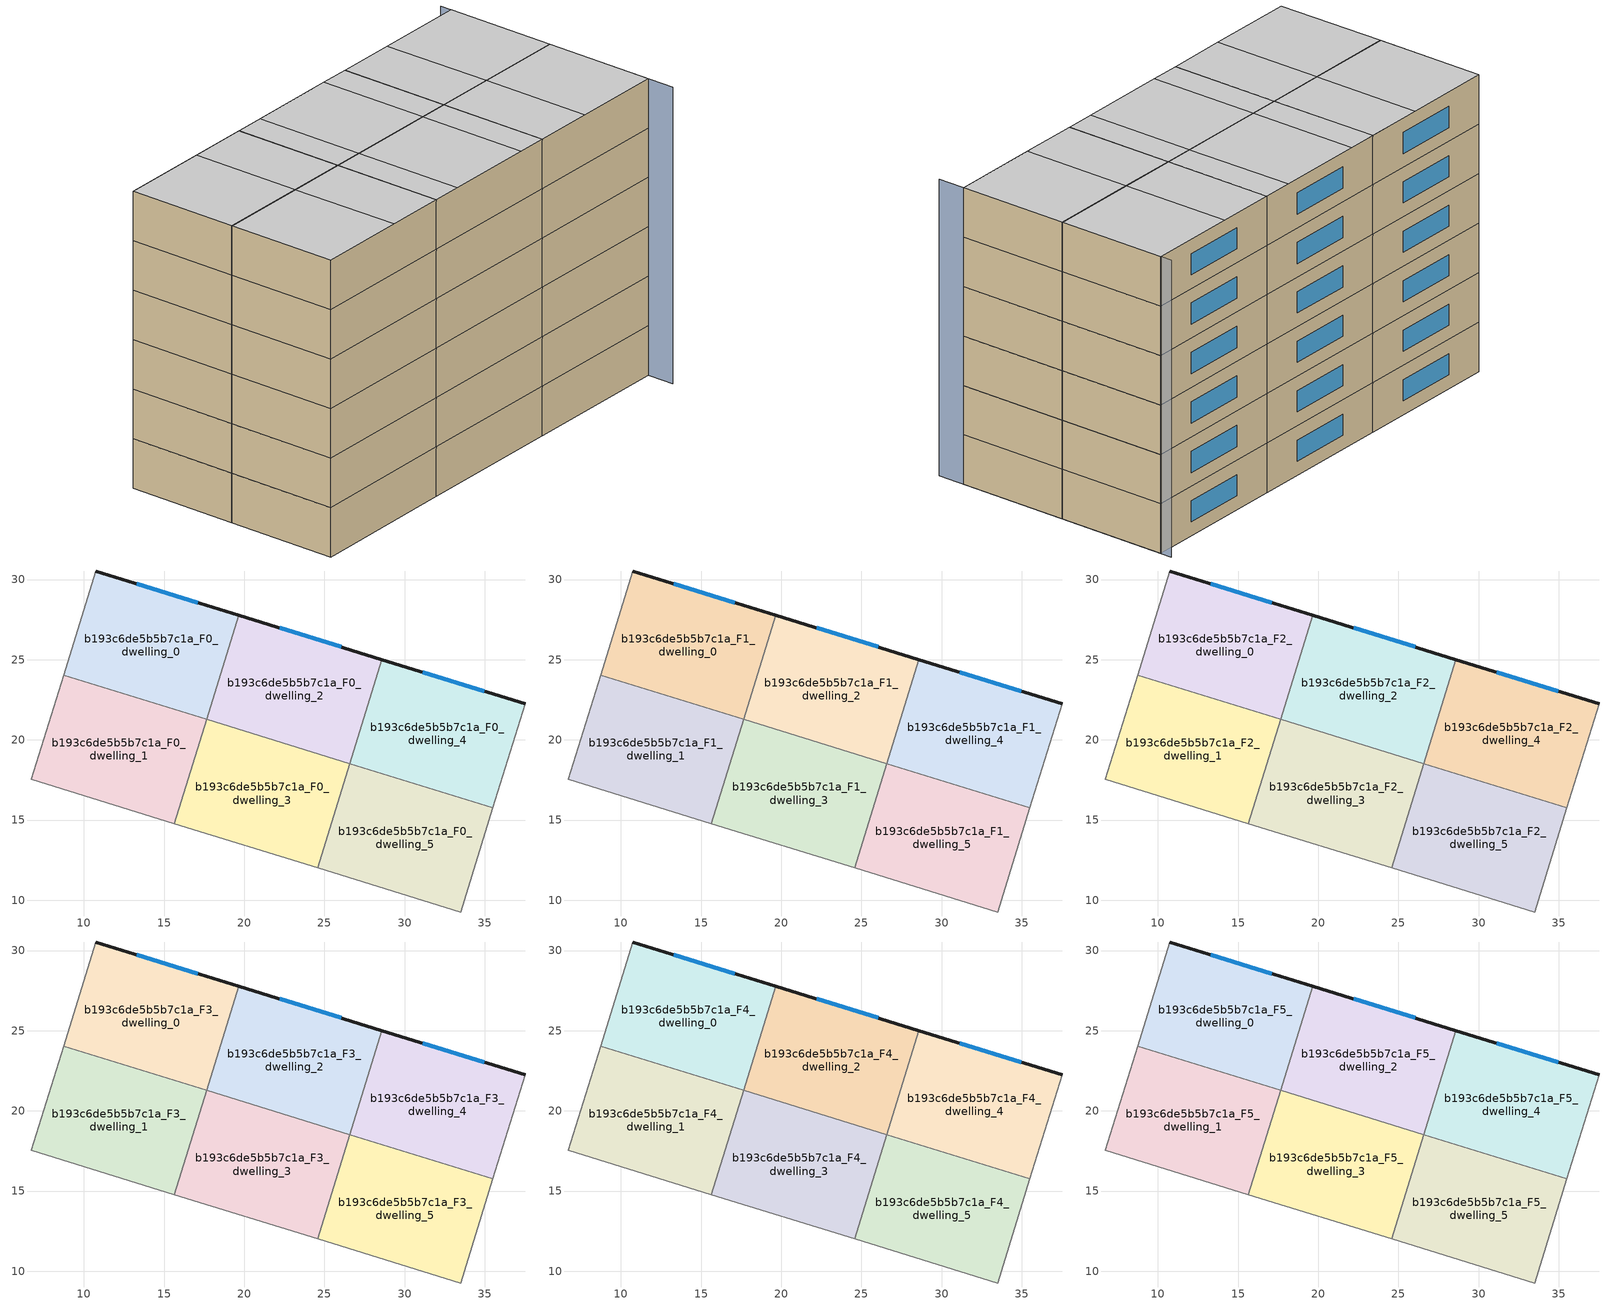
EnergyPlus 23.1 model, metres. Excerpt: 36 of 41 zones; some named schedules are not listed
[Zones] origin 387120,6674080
b193c6de5b5b7c1a_F0_dwelling_0
 floor ground (EU_floor_Construction): 19.66,27.77 17.65,21.28 8.73,24.04 10.74,30.54 z0
 wall outside (EU_wall_Construction): 19.66,27.77 10.74,30.54 z0:3
 wall adiabatic (EU_wall_Construction): 10.74,30.54 8.73,24.04 z0:3
 wall to b193c6de5b5b7c1a_F0_dwelling_1 (EU_wall_Construction): 8.73,24.04 17.65,21.28 z0:3
 wall to b193c6de5b5b7c1a_F0_dwelling_2 (EU_wall_Construction): 17.65,21.28 19.66,27.77 z0:3
 window (EU_Window_Construction): 17.11,28.56 13.29,29.75 z0.86:2.14
b193c6de5b5b7c1a_F0_dwelling_1
 floor ground (EU_floor_Construction): 17.65,21.28 15.64,14.79 6.72,17.55 8.73,24.04 z0
 wall adiabatic (EU_wall_Construction): 8.73,24.04 6.72,17.55 15.64,14.79 17.65,21.28 z0:3
b193c6de5b5b7c1a_F0_dwelling_2
 floor ground (EU_floor_Construction): 28.59,25.01 26.58,18.52 17.65,21.28 19.66,27.77 z0
 wall outside (EU_wall_Construction): 28.59,25.01 19.66,27.77 z0:3
 wall to b193c6de5b5b7c1a_F0_dwelling_3 (EU_wall_Construction): 17.65,21.28 26.58,18.52 z0:3
 wall to b193c6de5b5b7c1a_F0_dwelling_5 (EU_wall_Construction): 26.58,18.52 28.59,25.01 z0:3
 window (EU_Window_Construction): 26.04,25.8 22.21,26.98 z0.86:2.14
b193c6de5b5b7c1a_F0_dwelling_3
 floor ground (EU_floor_Construction): 26.58,18.52 24.57,12.03 15.64,14.79 17.65,21.28 z0
 wall adiabatic (EU_wall_Construction): 17.65,21.28 15.64,14.79 24.57,12.03 z0:3
 wall to b193c6de5b5b7c1a_F0_dwelling_5 (EU_wall_Construction): 24.57,12.03 26.58,18.52 z0:3
b193c6de5b5b7c1a_F0_dwelling_4
 floor ground (EU_floor_Construction): 37.52,22.25 35.5,15.76 26.58,18.52 28.59,25.01 z0
 wall outside (EU_wall_Construction): 37.52,22.25 28.59,25.01 z0:3
 wall adiabatic (EU_wall_Construction): 35.5,15.76 37.52,22.25 z0:3
 wall to b193c6de5b5b7c1a_F0_dwelling_5 (EU_wall_Construction): 28.59,25.01 26.58,18.52 35.5,15.76 z0:3
 window (EU_Window_Construction): 34.97,23.04 31.14,24.22 z0.86:2.14
b193c6de5b5b7c1a_F0_dwelling_5
 floor ground (EU_floor_Construction): 35.5,15.76 33.49,9.27 24.57,12.03 26.58,18.52 z0
 wall adiabatic (EU_wall_Construction): 24.57,12.03 33.49,9.27 35.5,15.76 z0:3
b193c6de5b5b7c1a_F1_dwelling_0
 floor to b193c6de5b5b7c1a_F0_dwelling_0 (EU_floor_Construction): 19.66,27.77 17.65,21.28 8.73,24.04 10.74,30.54 z3
 wall outside (EU_wall_Construction): 19.66,27.77 10.74,30.54 z3:6
 wall adiabatic (EU_wall_Construction): 10.74,30.54 8.73,24.04 z3:6
 wall to b193c6de5b5b7c1a_F1_dwelling_1 (EU_wall_Construction): 8.73,24.04 17.65,21.28 z3:6
 wall to b193c6de5b5b7c1a_F1_dwelling_2 (EU_wall_Construction): 17.65,21.28 19.66,27.77 z3:6
 window (EU_Window_Construction): 17.11,28.56 13.29,29.75 z3.86:5.14
b193c6de5b5b7c1a_F1_dwelling_1
 floor to b193c6de5b5b7c1a_F0_dwelling_1 (EU_floor_Construction): 17.65,21.28 15.64,14.79 6.72,17.55 8.73,24.04 z3
 wall adiabatic (EU_wall_Construction): 8.73,24.04 6.72,17.55 15.64,14.79 17.65,21.28 z3:6
b193c6de5b5b7c1a_F1_dwelling_2
 floor to b193c6de5b5b7c1a_F0_dwelling_2 (EU_floor_Construction): 28.59,25.01 26.58,18.52 17.65,21.28 19.66,27.77 z3
 wall outside (EU_wall_Construction): 28.59,25.01 19.66,27.77 z3:6
 wall to b193c6de5b5b7c1a_F1_dwelling_3 (EU_wall_Construction): 17.65,21.28 26.58,18.52 z3:6
 wall to b193c6de5b5b7c1a_F1_dwelling_5 (EU_wall_Construction): 26.58,18.52 28.59,25.01 z3:6
 window (EU_Window_Construction): 26.04,25.8 22.21,26.98 z3.86:5.14
b193c6de5b5b7c1a_F1_dwelling_3
 floor to b193c6de5b5b7c1a_F0_dwelling_3 (EU_floor_Construction): 26.58,18.52 24.57,12.03 15.64,14.79 17.65,21.28 z3
 wall adiabatic (EU_wall_Construction): 17.65,21.28 15.64,14.79 24.57,12.03 z3:6
 wall to b193c6de5b5b7c1a_F1_dwelling_5 (EU_wall_Construction): 24.57,12.03 26.58,18.52 z3:6
b193c6de5b5b7c1a_F1_dwelling_4
 floor to b193c6de5b5b7c1a_F0_dwelling_4 (EU_floor_Construction): 37.52,22.25 35.5,15.76 26.58,18.52 28.59,25.01 z3
 wall outside (EU_wall_Construction): 37.52,22.25 28.59,25.01 z3:6
 wall adiabatic (EU_wall_Construction): 35.5,15.76 37.52,22.25 z3:6
 wall to b193c6de5b5b7c1a_F1_dwelling_5 (EU_wall_Construction): 28.59,25.01 26.58,18.52 35.5,15.76 z3:6
 window (EU_Window_Construction): 34.97,23.04 31.14,24.22 z3.86:5.14
b193c6de5b5b7c1a_F1_dwelling_5
 floor to b193c6de5b5b7c1a_F0_dwelling_5 (EU_floor_Construction): 35.5,15.76 33.49,9.27 24.57,12.03 26.58,18.52 z3
 wall adiabatic (EU_wall_Construction): 24.57,12.03 33.49,9.27 35.5,15.76 z3:6
b193c6de5b5b7c1a_F2_dwelling_0
 floor to b193c6de5b5b7c1a_F1_dwelling_0 (EU_floor_Construction): 19.66,27.77 17.65,21.28 8.73,24.04 10.74,30.54 z6
 wall outside (EU_wall_Construction): 19.66,27.77 10.74,30.54 z6:9
 wall adiabatic (EU_wall_Construction): 10.74,30.54 8.73,24.04 z6:9
 wall to b193c6de5b5b7c1a_F2_dwelling_1 (EU_wall_Construction): 8.73,24.04 17.65,21.28 z6:9
 wall to b193c6de5b5b7c1a_F2_dwelling_2 (EU_wall_Construction): 17.65,21.28 19.66,27.77 z6:9
 window (EU_Window_Construction): 17.11,28.56 13.29,29.75 z6.86:8.14
b193c6de5b5b7c1a_F2_dwelling_1
 floor to b193c6de5b5b7c1a_F1_dwelling_1 (EU_floor_Construction): 17.65,21.28 15.64,14.79 6.72,17.55 8.73,24.04 z6
 wall adiabatic (EU_wall_Construction): 8.73,24.04 6.72,17.55 15.64,14.79 17.65,21.28 z6:9
b193c6de5b5b7c1a_F2_dwelling_2
 floor to b193c6de5b5b7c1a_F1_dwelling_2 (EU_floor_Construction): 28.59,25.01 26.58,18.52 17.65,21.28 19.66,27.77 z6
 wall outside (EU_wall_Construction): 28.59,25.01 19.66,27.77 z6:9
 wall to b193c6de5b5b7c1a_F2_dwelling_3 (EU_wall_Construction): 17.65,21.28 26.58,18.52 z6:9
 wall to b193c6de5b5b7c1a_F2_dwelling_5 (EU_wall_Construction): 26.58,18.52 28.59,25.01 z6:9
 window (EU_Window_Construction): 26.04,25.8 22.21,26.98 z6.86:8.14
b193c6de5b5b7c1a_F2_dwelling_3
 floor to b193c6de5b5b7c1a_F1_dwelling_3 (EU_floor_Construction): 26.58,18.52 24.57,12.03 15.64,14.79 17.65,21.28 z6
 wall adiabatic (EU_wall_Construction): 17.65,21.28 15.64,14.79 24.57,12.03 z6:9
 wall to b193c6de5b5b7c1a_F2_dwelling_5 (EU_wall_Construction): 24.57,12.03 26.58,18.52 z6:9
b193c6de5b5b7c1a_F2_dwelling_4
 floor to b193c6de5b5b7c1a_F1_dwelling_4 (EU_floor_Construction): 37.52,22.25 35.5,15.76 26.58,18.52 28.59,25.01 z6
 wall outside (EU_wall_Construction): 37.52,22.25 28.59,25.01 z6:9
 wall adiabatic (EU_wall_Construction): 35.5,15.76 37.52,22.25 z6:9
 wall to b193c6de5b5b7c1a_F2_dwelling_5 (EU_wall_Construction): 28.59,25.01 26.58,18.52 35.5,15.76 z6:9
 window (EU_Window_Construction): 34.97,23.04 31.14,24.22 z6.86:8.14
b193c6de5b5b7c1a_F2_dwelling_5
 floor to b193c6de5b5b7c1a_F1_dwelling_5 (EU_floor_Construction): 35.5,15.76 33.49,9.27 24.57,12.03 26.58,18.52 z6
 wall adiabatic (EU_wall_Construction): 24.57,12.03 33.49,9.27 35.5,15.76 z6:9
b193c6de5b5b7c1a_F3_dwelling_0
 floor to b193c6de5b5b7c1a_F2_dwelling_0 (EU_floor_Construction): 19.66,27.77 17.65,21.28 8.73,24.04 10.74,30.54 z9
 wall outside (EU_wall_Construction): 19.66,27.77 10.74,30.54 z9:12
 wall adiabatic (EU_wall_Construction): 10.74,30.54 8.73,24.04 z9:12
 wall to b193c6de5b5b7c1a_F3_dwelling_1 (EU_wall_Construction): 8.73,24.04 17.65,21.28 z9:12
 wall to b193c6de5b5b7c1a_F3_dwelling_2 (EU_wall_Construction): 17.65,21.28 19.66,27.77 z9:12
 window (EU_Window_Construction): 17.11,28.56 13.29,29.75 z9.86:11.14
b193c6de5b5b7c1a_F3_dwelling_1
 floor to b193c6de5b5b7c1a_F2_dwelling_1 (EU_floor_Construction): 17.65,21.28 15.64,14.79 6.72,17.55 8.73,24.04 z9
 wall adiabatic (EU_wall_Construction): 8.73,24.04 6.72,17.55 15.64,14.79 17.65,21.28 z9:12
b193c6de5b5b7c1a_F3_dwelling_2
 floor to b193c6de5b5b7c1a_F2_dwelling_2 (EU_floor_Construction): 28.59,25.01 26.58,18.52 17.65,21.28 19.66,27.77 z9
 wall outside (EU_wall_Construction): 28.59,25.01 19.66,27.77 z9:12
 wall to b193c6de5b5b7c1a_F3_dwelling_3 (EU_wall_Construction): 17.65,21.28 26.58,18.52 z9:12
 wall to b193c6de5b5b7c1a_F3_dwelling_5 (EU_wall_Construction): 26.58,18.52 28.59,25.01 z9:12
 window (EU_Window_Construction): 26.04,25.8 22.21,26.98 z9.86:11.14
b193c6de5b5b7c1a_F3_dwelling_3
 floor to b193c6de5b5b7c1a_F2_dwelling_3 (EU_floor_Construction): 26.58,18.52 24.57,12.03 15.64,14.79 17.65,21.28 z9
 wall adiabatic (EU_wall_Construction): 17.65,21.28 15.64,14.79 24.57,12.03 z9:12
 wall to b193c6de5b5b7c1a_F3_dwelling_5 (EU_wall_Construction): 24.57,12.03 26.58,18.52 z9:12
b193c6de5b5b7c1a_F3_dwelling_4
 floor to b193c6de5b5b7c1a_F2_dwelling_4 (EU_floor_Construction): 37.52,22.25 35.5,15.76 26.58,18.52 28.59,25.01 z9
 wall outside (EU_wall_Construction): 37.52,22.25 28.59,25.01 z9:12
 wall adiabatic (EU_wall_Construction): 35.5,15.76 37.52,22.25 z9:12
 wall to b193c6de5b5b7c1a_F3_dwelling_5 (EU_wall_Construction): 28.59,25.01 26.58,18.52 35.5,15.76 z9:12
 window (EU_Window_Construction): 34.97,23.04 31.14,24.22 z9.86:11.14
b193c6de5b5b7c1a_F3_dwelling_5
 floor to b193c6de5b5b7c1a_F2_dwelling_5 (EU_floor_Construction): 35.5,15.76 33.49,9.27 24.57,12.03 26.58,18.52 z9
 wall adiabatic (EU_wall_Construction): 24.57,12.03 33.49,9.27 35.5,15.76 z9:12
b193c6de5b5b7c1a_F4_dwelling_0
 floor to b193c6de5b5b7c1a_F3_dwelling_0 (EU_floor_Construction): 19.66,27.77 17.65,21.28 8.73,24.04 10.74,30.54 z12
 wall outside (EU_wall_Construction): 19.66,27.77 10.74,30.54 z12:15
 wall adiabatic (EU_wall_Construction): 10.74,30.54 8.73,24.04 z12:15
 wall to b193c6de5b5b7c1a_F4_dwelling_1 (EU_wall_Construction): 8.73,24.04 17.65,21.28 z12:15
 wall to b193c6de5b5b7c1a_F4_dwelling_2 (EU_wall_Construction): 17.65,21.28 19.66,27.77 z12:15
 window (EU_Window_Construction): 17.11,28.56 13.29,29.75 z12.86:14.14
b193c6de5b5b7c1a_F4_dwelling_1
 floor to b193c6de5b5b7c1a_F3_dwelling_1 (EU_floor_Construction): 17.65,21.28 15.64,14.79 6.72,17.55 8.73,24.04 z12
 wall adiabatic (EU_wall_Construction): 8.73,24.04 6.72,17.55 15.64,14.79 17.65,21.28 z12:15
b193c6de5b5b7c1a_F4_dwelling_2
 floor to b193c6de5b5b7c1a_F3_dwelling_2 (EU_floor_Construction): 28.59,25.01 26.58,18.52 17.65,21.28 19.66,27.77 z12
 wall outside (EU_wall_Construction): 28.59,25.01 19.66,27.77 z12:15
 wall to b193c6de5b5b7c1a_F4_dwelling_3 (EU_wall_Construction): 17.65,21.28 26.58,18.52 z12:15
 wall to b193c6de5b5b7c1a_F4_dwelling_5 (EU_wall_Construction): 26.58,18.52 28.59,25.01 z12:15
 window (EU_Window_Construction): 26.04,25.8 22.21,26.98 z12.86:14.14
b193c6de5b5b7c1a_F4_dwelling_3
 floor to b193c6de5b5b7c1a_F3_dwelling_3 (EU_floor_Construction): 26.58,18.52 24.57,12.03 15.64,14.79 17.65,21.28 z12
 wall adiabatic (EU_wall_Construction): 17.65,21.28 15.64,14.79 24.57,12.03 z12:15
 wall to b193c6de5b5b7c1a_F4_dwelling_5 (EU_wall_Construction): 24.57,12.03 26.58,18.52 z12:15
b193c6de5b5b7c1a_F4_dwelling_4
 floor to b193c6de5b5b7c1a_F3_dwelling_4 (EU_floor_Construction): 37.52,22.25 35.5,15.76 26.58,18.52 28.59,25.01 z12
 wall outside (EU_wall_Construction): 37.52,22.25 28.59,25.01 z12:15
 wall adiabatic (EU_wall_Construction): 35.5,15.76 37.52,22.25 z12:15
 wall to b193c6de5b5b7c1a_F4_dwelling_5 (EU_wall_Construction): 28.59,25.01 26.58,18.52 35.5,15.76 z12:15
 window (EU_Window_Construction): 34.97,23.04 31.14,24.22 z12.86:14.14
b193c6de5b5b7c1a_F4_dwelling_5
 floor to b193c6de5b5b7c1a_F3_dwelling_5 (EU_floor_Construction): 35.5,15.76 33.49,9.27 24.57,12.03 26.58,18.52 z12
 wall adiabatic (EU_wall_Construction): 24.57,12.03 33.49,9.27 35.5,15.76 z12:15
b193c6de5b5b7c1a_F5_dwelling_0
 floor to b193c6de5b5b7c1a_F4_dwelling_0 (EU_floor_Construction): 19.66,27.77 17.65,21.28 8.73,24.04 10.74,30.54 z15
 wall outside (EU_wall_Construction): 19.66,27.77 10.74,30.54 z15:18
 wall adiabatic (EU_wall_Construction): 10.74,30.54 8.73,24.04 z15:18
 wall to b193c6de5b5b7c1a_F5_dwelling_1 (EU_wall_Construction): 8.73,24.04 17.65,21.28 z15:18
 wall to b193c6de5b5b7c1a_F5_dwelling_2 (EU_wall_Construction): 17.65,21.28 19.66,27.77 z15:18
 window (EU_Window_Construction): 17.11,28.56 13.29,29.75 z15.86:17.14
 ceiling to b193c6de5b5b7c1a_F6_dwelling_0 (EU_floor_Construction): 14.08,22.38 16.09,28.88 10.74,30.54 8.73,24.04 z18
 ceiling to b193c6de5b5b7c1a_F6_dwelling_1 (EU_floor_Construction): 17.65,21.28 19.66,27.77 16.09,28.88 14.08,22.38 z18
b193c6de5b5b7c1a_F5_dwelling_1
 floor to b193c6de5b5b7c1a_F4_dwelling_1 (EU_floor_Construction): 17.65,21.28 15.64,14.79 6.72,17.55 8.73,24.04 z15
 wall adiabatic (EU_wall_Construction): 8.73,24.04 6.72,17.55 15.64,14.79 17.65,21.28 z15:18
 ceiling to b193c6de5b5b7c1a_F6_dwelling_1 (EU_floor_Construction): 15.64,14.79 17.65,21.28 14.08,22.38 12.07,15.89 z18
 ceiling to b193c6de5b5b7c1a_F6_dwelling_0 (EU_floor_Construction): 12.07,15.89 14.08,22.38 8.73,24.04 6.72,17.55 z18
b193c6de5b5b7c1a_F5_dwelling_2
 floor to b193c6de5b5b7c1a_F4_dwelling_2 (EU_floor_Construction): 28.59,25.01 26.58,18.52 17.65,21.28 19.66,27.77 z15
 wall outside (EU_wall_Construction): 28.59,25.01 19.66,27.77 z15:18
 wall to b193c6de5b5b7c1a_F5_dwelling_3 (EU_wall_Construction): 17.65,21.28 26.58,18.52 z15:18
 wall to b193c6de5b5b7c1a_F5_dwelling_5 (EU_wall_Construction): 26.58,18.52 28.59,25.01 z15:18
 window (EU_Window_Construction): 26.04,25.8 22.21,26.98 z15.86:17.14
 ceiling to b193c6de5b5b7c1a_F6_dwelling_2 (EU_floor_Construction): 24.79,19.07 26.8,25.56 21.45,27.22 19.44,20.73 z18
 ceiling to b193c6de5b5b7c1a_F6_dwelling_3 (EU_floor_Construction): 26.58,18.52 28.59,25.01 26.8,25.56 24.79,19.07 z18
 ceiling to b193c6de5b5b7c1a_F6_dwelling_1 (EU_floor_Construction): 19.44,20.73 21.45,27.22 19.66,27.77 17.65,21.28 z18
b193c6de5b5b7c1a_F5_dwelling_3
 floor to b193c6de5b5b7c1a_F4_dwelling_3 (EU_floor_Construction): 26.58,18.52 24.57,12.03 15.64,14.79 17.65,21.28 z15
 wall adiabatic (EU_wall_Construction): 17.65,21.28 15.64,14.79 24.57,12.03 z15:18
 wall to b193c6de5b5b7c1a_F5_dwelling_5 (EU_wall_Construction): 24.57,12.03 26.58,18.52 z15:18
 ceiling to b193c6de5b5b7c1a_F6_dwelling_3 (EU_floor_Construction): 24.57,12.03 26.58,18.52 24.79,19.07 22.78,12.58 z18
 ceiling to b193c6de5b5b7c1a_F6_dwelling_2 (EU_floor_Construction): 22.78,12.58 24.79,19.07 19.44,20.73 17.43,14.24 z18
 ceiling to b193c6de5b5b7c1a_F6_dwelling_1 (EU_floor_Construction): 17.43,14.24 19.44,20.73 17.65,21.28 15.64,14.79 z18
b193c6de5b5b7c1a_F5_dwelling_4
 floor to b193c6de5b5b7c1a_F4_dwelling_4 (EU_floor_Construction): 37.52,22.25 35.5,15.76 26.58,18.52 28.59,25.01 z15
 wall outside (EU_wall_Construction): 37.52,22.25 28.59,25.01 z15:18
 wall adiabatic (EU_wall_Construction): 35.5,15.76 37.52,22.25 z15:18
 wall to b193c6de5b5b7c1a_F5_dwelling_5 (EU_wall_Construction): 28.59,25.01 26.58,18.52 35.5,15.76 z15:18
 window (EU_Window_Construction): 34.97,23.04 31.14,24.22 z15.86:17.14
 ceiling to b193c6de5b5b7c1a_F6_dwelling_4 (EU_floor_Construction): 35.5,15.76 37.52,22.25 32.16,23.91 30.15,17.42 z18
 ceiling to b193c6de5b5b7c1a_F6_dwelling_3 (EU_floor_Construction): 30.15,17.42 32.16,23.91 28.59,25.01 26.58,18.52 z18
b193c6de5b5b7c1a_F5_dwelling_5
 floor to b193c6de5b5b7c1a_F4_dwelling_5 (EU_floor_Construction): 35.5,15.76 33.49,9.27 24.57,12.03 26.58,18.52 z15
 wall adiabatic (EU_wall_Construction): 24.57,12.03 33.49,9.27 35.5,15.76 z15:18
 ceiling to b193c6de5b5b7c1a_F6_dwelling_4 (EU_floor_Construction): 33.49,9.27 35.5,15.76 30.15,17.42 28.14,10.92 z18
 ceiling to b193c6de5b5b7c1a_F6_dwelling_3 (EU_floor_Construction): 28.14,10.92 30.15,17.42 26.58,18.52 24.57,12.03 z18
shading: 32.98,7.65 37.73,22.92 z0:18
[Building]
EU S2 Campaign: North Axis=0; Terrain=City; Solar Distribution=FullExterior
[Site:Location]
Helsinki-Vantaa.AP: Latitude=60.317; Longitude=24.963; Time Zone=2; Elevation=54.6
[SizingPeriod:WeatherFileDays]
AnnualSizingPeriod: Begin Month=1; Begin Day of Month=1; End Month=12; End Day of Month=31; Day of Week for Start Day=Monday; Use Weather File Daylight Saving Period=No; Use Weather File Rain and Snow Indicators=No
[MATERIAL]
EU_InternalMass_Material: Roughness=MediumRough; Thickness=0.1; Conductivity=1; Density=1800; Specific Heat=900; Thermal Absorptance=0.9; Solar Absorptance=0.7; Visible Absorptance=0.7
[MATERIAL:NOMASS] Roughness=MediumRough; Thermal Absorptance=0.9; Solar Absorptance=0.7; Visible Absorptance=0.7
Name | Thermal Resistance
EU_wall_NoMass | 1.10183
EU_floor_NoMass | 1.70606
[WINDOWMATERIAL:SIMPLEGLAZINGSYSTEM]
EU_Window_SimpleGlazing: UFactor=3.11035; Solar Heat Gain Coefficient=0.8; Visible Transmittance=0.8
[CONSTRUCTION]
EU_wall_Construction: EU_wall_NoMass
EU_floor_Construction: EU_floor_NoMass
EU_Window_Construction: EU_Window_SimpleGlazing
EU_InternalMass_Construction: EU_InternalMass_Material
[ZONE] Type=1; Multiplier=1; Ceiling Height=autocalculate; Floor Area=autocalculate; Part of Total Floor Area=Yes
Name | Volume
b193c6de5b5b7c1a_F0_dwelling_0; b193c6de5b5b7c1a_F1_dwelling_0; b193c6de5b5b7c1a_F2_dwelling_0; b193c6de5b5b7c1a_F3_dwelling_0; b193c6de5b5b7c1a_F4_dwelling_0; b193c6de5b5b7c1a_F5_dwelling_0 | 190.493
b193c6de5b5b7c1a_F0_dwelling_1; b193c6de5b5b7c1a_F1_dwelling_1; b193c6de5b5b7c1a_F2_dwelling_1; b193c6de5b5b7c1a_F3_dwelling_1; b193c6de5b5b7c1a_F4_dwelling_1; b193c6de5b5b7c1a_F5_dwelling_1 | 190.51
b193c6de5b5b7c1a_F0_dwelling_2; b193c6de5b5b7c1a_F1_dwelling_2; b193c6de5b5b7c1a_F2_dwelling_2; b193c6de5b5b7c1a_F3_dwelling_2; b193c6de5b5b7c1a_F4_dwelling_2; b193c6de5b5b7c1a_F5_dwelling_2 | 190.488
b193c6de5b5b7c1a_F0_dwelling_3; b193c6de5b5b7c1a_F1_dwelling_3; b193c6de5b5b7c1a_F2_dwelling_3; b193c6de5b5b7c1a_F3_dwelling_3; b193c6de5b5b7c1a_F4_dwelling_3; b193c6de5b5b7c1a_F5_dwelling_3 | 190.464
b193c6de5b5b7c1a_F0_dwelling_4; b193c6de5b5b7c1a_F1_dwelling_4; b193c6de5b5b7c1a_F2_dwelling_4; b193c6de5b5b7c1a_F3_dwelling_4; b193c6de5b5b7c1a_F4_dwelling_4; b193c6de5b5b7c1a_F5_dwelling_4 | 190.476
b193c6de5b5b7c1a_F0_dwelling_5; b193c6de5b5b7c1a_F1_dwelling_5; b193c6de5b5b7c1a_F2_dwelling_5; b193c6de5b5b7c1a_F3_dwelling_5; b193c6de5b5b7c1a_F4_dwelling_5; b193c6de5b5b7c1a_F5_dwelling_5 | 190.497
[INTERNALMASS] Construction=EU_InternalMass_Construction
Name | Zone or ZoneList | Surface Area
b193c6de5b5b7c1a_F0_dwelling_0_EU_InternalMass | b193c6de5b5b7c1a_F0_dwelling_0 | 63.5033
b193c6de5b5b7c1a_F0_dwelling_1_EU_InternalMass | b193c6de5b5b7c1a_F0_dwelling_1 | 63.501
b193c6de5b5b7c1a_F0_dwelling_2_EU_InternalMass | b193c6de5b5b7c1a_F0_dwelling_2 | 63.4938
b193c6de5b5b7c1a_F0_dwelling_3_EU_InternalMass | b193c6de5b5b7c1a_F0_dwelling_3 | 63.4885
b193c6de5b5b7c1a_F0_dwelling_4_EU_InternalMass | b193c6de5b5b7c1a_F0_dwelling_4 | 63.4928
b193c6de5b5b7c1a_F0_dwelling_5_EU_InternalMass | b193c6de5b5b7c1a_F0_dwelling_5 | 63.5001
b193c6de5b5b7c1a_F1_dwelling_0_EU_InternalMass | b193c6de5b5b7c1a_F1_dwelling_0 | 63.5033
b193c6de5b5b7c1a_F1_dwelling_1_EU_InternalMass | b193c6de5b5b7c1a_F1_dwelling_1 | 63.501
b193c6de5b5b7c1a_F1_dwelling_2_EU_InternalMass | b193c6de5b5b7c1a_F1_dwelling_2 | 63.4938
b193c6de5b5b7c1a_F1_dwelling_3_EU_InternalMass | b193c6de5b5b7c1a_F1_dwelling_3 | 63.4885
b193c6de5b5b7c1a_F1_dwelling_4_EU_InternalMass | b193c6de5b5b7c1a_F1_dwelling_4 | 63.4928
b193c6de5b5b7c1a_F1_dwelling_5_EU_InternalMass | b193c6de5b5b7c1a_F1_dwelling_5 | 63.5001
b193c6de5b5b7c1a_F2_dwelling_0_EU_InternalMass | b193c6de5b5b7c1a_F2_dwelling_0 | 63.5033
b193c6de5b5b7c1a_F2_dwelling_1_EU_InternalMass | b193c6de5b5b7c1a_F2_dwelling_1 | 63.501
b193c6de5b5b7c1a_F2_dwelling_2_EU_InternalMass | b193c6de5b5b7c1a_F2_dwelling_2 | 63.4938
b193c6de5b5b7c1a_F2_dwelling_3_EU_InternalMass | b193c6de5b5b7c1a_F2_dwelling_3 | 63.4885
b193c6de5b5b7c1a_F2_dwelling_4_EU_InternalMass | b193c6de5b5b7c1a_F2_dwelling_4 | 63.4928
b193c6de5b5b7c1a_F2_dwelling_5_EU_InternalMass | b193c6de5b5b7c1a_F2_dwelling_5 | 63.5001
b193c6de5b5b7c1a_F3_dwelling_0_EU_InternalMass | b193c6de5b5b7c1a_F3_dwelling_0 | 63.5033
b193c6de5b5b7c1a_F3_dwelling_1_EU_InternalMass | b193c6de5b5b7c1a_F3_dwelling_1 | 63.501
b193c6de5b5b7c1a_F3_dwelling_2_EU_InternalMass | b193c6de5b5b7c1a_F3_dwelling_2 | 63.4938
b193c6de5b5b7c1a_F3_dwelling_3_EU_InternalMass | b193c6de5b5b7c1a_F3_dwelling_3 | 63.4885
b193c6de5b5b7c1a_F3_dwelling_4_EU_InternalMass | b193c6de5b5b7c1a_F3_dwelling_4 | 63.4928
b193c6de5b5b7c1a_F3_dwelling_5_EU_InternalMass | b193c6de5b5b7c1a_F3_dwelling_5 | 63.5001
b193c6de5b5b7c1a_F4_dwelling_0_EU_InternalMass | b193c6de5b5b7c1a_F4_dwelling_0 | 63.5033
b193c6de5b5b7c1a_F4_dwelling_1_EU_InternalMass | b193c6de5b5b7c1a_F4_dwelling_1 | 63.501
b193c6de5b5b7c1a_F4_dwelling_2_EU_InternalMass | b193c6de5b5b7c1a_F4_dwelling_2 | 63.4938
b193c6de5b5b7c1a_F4_dwelling_3_EU_InternalMass | b193c6de5b5b7c1a_F4_dwelling_3 | 63.4885
b193c6de5b5b7c1a_F4_dwelling_4_EU_InternalMass | b193c6de5b5b7c1a_F4_dwelling_4 | 63.4928
b193c6de5b5b7c1a_F4_dwelling_5_EU_InternalMass | b193c6de5b5b7c1a_F4_dwelling_5 | 63.5001
b193c6de5b5b7c1a_F5_dwelling_0_EU_InternalMass | b193c6de5b5b7c1a_F5_dwelling_0 | 63.5033
b193c6de5b5b7c1a_F5_dwelling_1_EU_InternalMass | b193c6de5b5b7c1a_F5_dwelling_1 | 63.501
b193c6de5b5b7c1a_F5_dwelling_2_EU_InternalMass | b193c6de5b5b7c1a_F5_dwelling_2 | 63.4938
b193c6de5b5b7c1a_F5_dwelling_3_EU_InternalMass | b193c6de5b5b7c1a_F5_dwelling_3 | 63.4885
b193c6de5b5b7c1a_F5_dwelling_4_EU_InternalMass | b193c6de5b5b7c1a_F5_dwelling_4 | 63.4928
b193c6de5b5b7c1a_F5_dwelling_5_EU_InternalMass | b193c6de5b5b7c1a_F5_dwelling_5 | 63.5001
[OTHEREQUIPMENT] Fuel Type=Electricity; Design Level Calculation Method=Watts/Area; Power per Zone Floor Area=1; Fraction Latent=0; Fraction Radiant=0; Fraction Lost=0; Carbon Dioxide Generation Rate=0; EndUse Subcategory=EU_Step8_InternalGains
Name | Zone or ZoneList or Space or SpaceList | Schedule
EU_Step8_InternalGain_b193c6de5b5b7c1a_F0_dwelling_0_f000 | b193c6de5b5b7c1a_F0_dwelling_0 | EU_Step8_GainSchedule_b193c6de5b5b7c1a_F0_dwelling_0_f000
EU_Step8_InternalGain_b193c6de5b5b7c1a_F0_dwelling_1_f000 | b193c6de5b5b7c1a_F0_dwelling_1 | EU_Step8_GainSchedule_b193c6de5b5b7c1a_F0_dwelling_1_f000
EU_Step8_InternalGain_b193c6de5b5b7c1a_F0_dwelling_2_f000 | b193c6de5b5b7c1a_F0_dwelling_2 | EU_Step8_GainSchedule_b193c6de5b5b7c1a_F0_dwelling_2_f000
EU_Step8_InternalGain_b193c6de5b5b7c1a_F0_dwelling_3_f000 | b193c6de5b5b7c1a_F0_dwelling_3 | EU_Step8_GainSchedule_b193c6de5b5b7c1a_F0_dwelling_3_f000
EU_Step8_InternalGain_b193c6de5b5b7c1a_F0_dwelling_4_f000 | b193c6de5b5b7c1a_F0_dwelling_4 | EU_Step8_GainSchedule_b193c6de5b5b7c1a_F0_dwelling_4_f000
EU_Step8_InternalGain_b193c6de5b5b7c1a_F0_dwelling_5_f000 | b193c6de5b5b7c1a_F0_dwelling_5 | EU_Step8_GainSchedule_b193c6de5b5b7c1a_F0_dwelling_5_f000
EU_Step8_InternalGain_b193c6de5b5b7c1a_F1_dwelling_0_f000 | b193c6de5b5b7c1a_F1_dwelling_0 | EU_Step8_GainSchedule_b193c6de5b5b7c1a_F1_dwelling_0_f000
EU_Step8_InternalGain_b193c6de5b5b7c1a_F1_dwelling_1_f000 | b193c6de5b5b7c1a_F1_dwelling_1 | EU_Step8_GainSchedule_b193c6de5b5b7c1a_F1_dwelling_1_f000
EU_Step8_InternalGain_b193c6de5b5b7c1a_F1_dwelling_2_f000 | b193c6de5b5b7c1a_F1_dwelling_2 | EU_Step8_GainSchedule_b193c6de5b5b7c1a_F1_dwelling_2_f000
EU_Step8_InternalGain_b193c6de5b5b7c1a_F1_dwelling_3_f000 | b193c6de5b5b7c1a_F1_dwelling_3 | EU_Step8_GainSchedule_b193c6de5b5b7c1a_F1_dwelling_3_f000
EU_Step8_InternalGain_b193c6de5b5b7c1a_F1_dwelling_4_f000 | b193c6de5b5b7c1a_F1_dwelling_4 | EU_Step8_GainSchedule_b193c6de5b5b7c1a_F1_dwelling_4_f000
EU_Step8_InternalGain_b193c6de5b5b7c1a_F1_dwelling_5_f000 | b193c6de5b5b7c1a_F1_dwelling_5 | EU_Step8_GainSchedule_b193c6de5b5b7c1a_F1_dwelling_5_f000
EU_Step8_InternalGain_b193c6de5b5b7c1a_F2_dwelling_0_f000 | b193c6de5b5b7c1a_F2_dwelling_0 | EU_Step8_GainSchedule_b193c6de5b5b7c1a_F2_dwelling_0_f000
EU_Step8_InternalGain_b193c6de5b5b7c1a_F2_dwelling_1_f000 | b193c6de5b5b7c1a_F2_dwelling_1 | EU_Step8_GainSchedule_b193c6de5b5b7c1a_F2_dwelling_1_f000
EU_Step8_InternalGain_b193c6de5b5b7c1a_F2_dwelling_2_f000 | b193c6de5b5b7c1a_F2_dwelling_2 | EU_Step8_GainSchedule_b193c6de5b5b7c1a_F2_dwelling_2_f000
EU_Step8_InternalGain_b193c6de5b5b7c1a_F2_dwelling_3_f000 | b193c6de5b5b7c1a_F2_dwelling_3 | EU_Step8_GainSchedule_b193c6de5b5b7c1a_F2_dwelling_3_f000
EU_Step8_InternalGain_b193c6de5b5b7c1a_F2_dwelling_4_f000 | b193c6de5b5b7c1a_F2_dwelling_4 | EU_Step8_GainSchedule_b193c6de5b5b7c1a_F2_dwelling_4_f000
EU_Step8_InternalGain_b193c6de5b5b7c1a_F2_dwelling_5_f000 | b193c6de5b5b7c1a_F2_dwelling_5 | EU_Step8_GainSchedule_b193c6de5b5b7c1a_F2_dwelling_5_f000
EU_Step8_InternalGain_b193c6de5b5b7c1a_F3_dwelling_0_f000 | b193c6de5b5b7c1a_F3_dwelling_0 | EU_Step8_GainSchedule_b193c6de5b5b7c1a_F3_dwelling_0_f000
EU_Step8_InternalGain_b193c6de5b5b7c1a_F3_dwelling_1_f000 | b193c6de5b5b7c1a_F3_dwelling_1 | EU_Step8_GainSchedule_b193c6de5b5b7c1a_F3_dwelling_1_f000
EU_Step8_InternalGain_b193c6de5b5b7c1a_F3_dwelling_2_f000 | b193c6de5b5b7c1a_F3_dwelling_2 | EU_Step8_GainSchedule_b193c6de5b5b7c1a_F3_dwelling_2_f000
EU_Step8_InternalGain_b193c6de5b5b7c1a_F3_dwelling_3_f000 | b193c6de5b5b7c1a_F3_dwelling_3 | EU_Step8_GainSchedule_b193c6de5b5b7c1a_F3_dwelling_3_f000
EU_Step8_InternalGain_b193c6de5b5b7c1a_F3_dwelling_4_f000 | b193c6de5b5b7c1a_F3_dwelling_4 | EU_Step8_GainSchedule_b193c6de5b5b7c1a_F3_dwelling_4_f000
EU_Step8_InternalGain_b193c6de5b5b7c1a_F3_dwelling_5_f000 | b193c6de5b5b7c1a_F3_dwelling_5 | EU_Step8_GainSchedule_b193c6de5b5b7c1a_F3_dwelling_5_f000
EU_Step8_InternalGain_b193c6de5b5b7c1a_F4_dwelling_0_f000 | b193c6de5b5b7c1a_F4_dwelling_0 | EU_Step8_GainSchedule_b193c6de5b5b7c1a_F4_dwelling_0_f000
EU_Step8_InternalGain_b193c6de5b5b7c1a_F4_dwelling_1_f000 | b193c6de5b5b7c1a_F4_dwelling_1 | EU_Step8_GainSchedule_b193c6de5b5b7c1a_F4_dwelling_1_f000
EU_Step8_InternalGain_b193c6de5b5b7c1a_F4_dwelling_2_f000 | b193c6de5b5b7c1a_F4_dwelling_2 | EU_Step8_GainSchedule_b193c6de5b5b7c1a_F4_dwelling_2_f000
EU_Step8_InternalGain_b193c6de5b5b7c1a_F4_dwelling_3_f000 | b193c6de5b5b7c1a_F4_dwelling_3 | EU_Step8_GainSchedule_b193c6de5b5b7c1a_F4_dwelling_3_f000
EU_Step8_InternalGain_b193c6de5b5b7c1a_F4_dwelling_4_f000 | b193c6de5b5b7c1a_F4_dwelling_4 | EU_Step8_GainSchedule_b193c6de5b5b7c1a_F4_dwelling_4_f000
EU_Step8_InternalGain_b193c6de5b5b7c1a_F4_dwelling_5_f000 | b193c6de5b5b7c1a_F4_dwelling_5 | EU_Step8_GainSchedule_b193c6de5b5b7c1a_F4_dwelling_5_f000
EU_Step8_InternalGain_b193c6de5b5b7c1a_F5_dwelling_0_f000 | b193c6de5b5b7c1a_F5_dwelling_0 | EU_Step8_GainSchedule_b193c6de5b5b7c1a_F5_dwelling_0_f000
EU_Step8_InternalGain_b193c6de5b5b7c1a_F5_dwelling_1_f000 | b193c6de5b5b7c1a_F5_dwelling_1 | EU_Step8_GainSchedule_b193c6de5b5b7c1a_F5_dwelling_1_f000
EU_Step8_InternalGain_b193c6de5b5b7c1a_F5_dwelling_2_f000 | b193c6de5b5b7c1a_F5_dwelling_2 | EU_Step8_GainSchedule_b193c6de5b5b7c1a_F5_dwelling_2_f000
EU_Step8_InternalGain_b193c6de5b5b7c1a_F5_dwelling_3_f000 | b193c6de5b5b7c1a_F5_dwelling_3 | EU_Step8_GainSchedule_b193c6de5b5b7c1a_F5_dwelling_3_f000
EU_Step8_InternalGain_b193c6de5b5b7c1a_F5_dwelling_4_f000 | b193c6de5b5b7c1a_F5_dwelling_4 | EU_Step8_GainSchedule_b193c6de5b5b7c1a_F5_dwelling_4_f000
EU_Step8_InternalGain_b193c6de5b5b7c1a_F5_dwelling_5_f000 | b193c6de5b5b7c1a_F5_dwelling_5 | EU_Step8_GainSchedule_b193c6de5b5b7c1a_F5_dwelling_5_f000
[ZONEVENTILATION:DESIGNFLOWRATE] Schedule=EU_AlwaysOn; Design Flow Rate Calculation Method=AirChanges/Hour; Air Changes per Hour=0.756316; Ventilation Type=Natural; Fan Pressure Rise=0; Fan Total Efficiency=1; Constant Term Coefficient=1; Temperature Term Coefficient=0; Velocity Term Coefficient=0; Velocity Squared Term Coefficient=0; Minimum Indoor Temperature=-100; Maximum Indoor Temperature=100; Delta Temperature=-100; Minimum Outdoor Temperature=-100; Maximum Outdoor Temperature=100; Maximum Wind Speed=40
Name | Zone or ZoneList or Space or SpaceList
EU_ConstantAir_b193c6de5b5b7c1a_F0_dwelling_0 | b193c6de5b5b7c1a_F0_dwelling_0
EU_ConstantAir_b193c6de5b5b7c1a_F0_dwelling_1 | b193c6de5b5b7c1a_F0_dwelling_1
EU_ConstantAir_b193c6de5b5b7c1a_F0_dwelling_2 | b193c6de5b5b7c1a_F0_dwelling_2
EU_ConstantAir_b193c6de5b5b7c1a_F0_dwelling_3 | b193c6de5b5b7c1a_F0_dwelling_3
EU_ConstantAir_b193c6de5b5b7c1a_F0_dwelling_4 | b193c6de5b5b7c1a_F0_dwelling_4
EU_ConstantAir_b193c6de5b5b7c1a_F0_dwelling_5 | b193c6de5b5b7c1a_F0_dwelling_5
EU_ConstantAir_b193c6de5b5b7c1a_F1_dwelling_0 | b193c6de5b5b7c1a_F1_dwelling_0
EU_ConstantAir_b193c6de5b5b7c1a_F1_dwelling_1 | b193c6de5b5b7c1a_F1_dwelling_1
EU_ConstantAir_b193c6de5b5b7c1a_F1_dwelling_2 | b193c6de5b5b7c1a_F1_dwelling_2
EU_ConstantAir_b193c6de5b5b7c1a_F1_dwelling_3 | b193c6de5b5b7c1a_F1_dwelling_3
EU_ConstantAir_b193c6de5b5b7c1a_F1_dwelling_4 | b193c6de5b5b7c1a_F1_dwelling_4
EU_ConstantAir_b193c6de5b5b7c1a_F1_dwelling_5 | b193c6de5b5b7c1a_F1_dwelling_5
EU_ConstantAir_b193c6de5b5b7c1a_F2_dwelling_0 | b193c6de5b5b7c1a_F2_dwelling_0
EU_ConstantAir_b193c6de5b5b7c1a_F2_dwelling_1 | b193c6de5b5b7c1a_F2_dwelling_1
EU_ConstantAir_b193c6de5b5b7c1a_F2_dwelling_2 | b193c6de5b5b7c1a_F2_dwelling_2
EU_ConstantAir_b193c6de5b5b7c1a_F2_dwelling_3 | b193c6de5b5b7c1a_F2_dwelling_3
EU_ConstantAir_b193c6de5b5b7c1a_F2_dwelling_4 | b193c6de5b5b7c1a_F2_dwelling_4
EU_ConstantAir_b193c6de5b5b7c1a_F2_dwelling_5 | b193c6de5b5b7c1a_F2_dwelling_5
EU_ConstantAir_b193c6de5b5b7c1a_F3_dwelling_0 | b193c6de5b5b7c1a_F3_dwelling_0
EU_ConstantAir_b193c6de5b5b7c1a_F3_dwelling_1 | b193c6de5b5b7c1a_F3_dwelling_1
EU_ConstantAir_b193c6de5b5b7c1a_F3_dwelling_2 | b193c6de5b5b7c1a_F3_dwelling_2
EU_ConstantAir_b193c6de5b5b7c1a_F3_dwelling_3 | b193c6de5b5b7c1a_F3_dwelling_3
EU_ConstantAir_b193c6de5b5b7c1a_F3_dwelling_4 | b193c6de5b5b7c1a_F3_dwelling_4
EU_ConstantAir_b193c6de5b5b7c1a_F3_dwelling_5 | b193c6de5b5b7c1a_F3_dwelling_5
EU_ConstantAir_b193c6de5b5b7c1a_F4_dwelling_0 | b193c6de5b5b7c1a_F4_dwelling_0
EU_ConstantAir_b193c6de5b5b7c1a_F4_dwelling_1 | b193c6de5b5b7c1a_F4_dwelling_1
EU_ConstantAir_b193c6de5b5b7c1a_F4_dwelling_2 | b193c6de5b5b7c1a_F4_dwelling_2
EU_ConstantAir_b193c6de5b5b7c1a_F4_dwelling_3 | b193c6de5b5b7c1a_F4_dwelling_3
EU_ConstantAir_b193c6de5b5b7c1a_F4_dwelling_4 | b193c6de5b5b7c1a_F4_dwelling_4
EU_ConstantAir_b193c6de5b5b7c1a_F4_dwelling_5 | b193c6de5b5b7c1a_F4_dwelling_5
EU_ConstantAir_b193c6de5b5b7c1a_F5_dwelling_0 | b193c6de5b5b7c1a_F5_dwelling_0
EU_ConstantAir_b193c6de5b5b7c1a_F5_dwelling_1 | b193c6de5b5b7c1a_F5_dwelling_1
EU_ConstantAir_b193c6de5b5b7c1a_F5_dwelling_2 | b193c6de5b5b7c1a_F5_dwelling_2
EU_ConstantAir_b193c6de5b5b7c1a_F5_dwelling_3 | b193c6de5b5b7c1a_F5_dwelling_3
EU_ConstantAir_b193c6de5b5b7c1a_F5_dwelling_4 | b193c6de5b5b7c1a_F5_dwelling_4
EU_ConstantAir_b193c6de5b5b7c1a_F5_dwelling_5 | b193c6de5b5b7c1a_F5_dwelling_5
[HVACTEMPLATE:ZONE:IDEALLOADSAIRSYSTEM] System Availability Schedule=EU_AlwaysOn; Maximum Heating Supply Air Temperature=50; Minimum Cooling Supply Air Temperature=13; Maximum Heating Supply Air Humidity Ratio=0.0156; Minimum Cooling Supply Air Humidity Ratio=0.0077; Heating Limit=NoLimit; Cooling Limit=NoLimit; Heating Availability Schedule=EU_AlwaysOn; Cooling Availability Schedule=EU_CoolingOff; Dehumidification Control Type=ConstantSensibleHeatRatio; Cooling Sensible Heat Ratio=0.7; Dehumidification Setpoint=60; Humidification Control Type=None; Humidification Setpoint=30; Outdoor Air Method=None; Outdoor Air Flow Rate per Person=0.00944; Outdoor Air Flow Rate per Zone Floor Area=0; Outdoor Air Flow Rate per Zone=0; Demand Controlled Ventilation Type=None; Outdoor Air Economizer Type=NoEconomizer; Heat Recovery Type=None; Sensible Heat Recovery Effectiveness=0.7; Latent Heat Recovery Effectiveness=0.65
Name | Template Thermostat
b193c6de5b5b7c1a_F0_dwelling_0 | EU_HeatOnly_b193c6de5b5b7c1a_F0_dwelling_0
b193c6de5b5b7c1a_F0_dwelling_1 | EU_HeatOnly_b193c6de5b5b7c1a_F0_dwelling_1
b193c6de5b5b7c1a_F0_dwelling_2 | EU_HeatOnly_b193c6de5b5b7c1a_F0_dwelling_2
b193c6de5b5b7c1a_F0_dwelling_3 | EU_HeatOnly_b193c6de5b5b7c1a_F0_dwelling_3
b193c6de5b5b7c1a_F0_dwelling_4 | EU_HeatOnly_b193c6de5b5b7c1a_F0_dwelling_4
b193c6de5b5b7c1a_F0_dwelling_5 | EU_HeatOnly_b193c6de5b5b7c1a_F0_dwelling_5
b193c6de5b5b7c1a_F1_dwelling_0 | EU_HeatOnly_b193c6de5b5b7c1a_F1_dwelling_0
b193c6de5b5b7c1a_F1_dwelling_1 | EU_HeatOnly_b193c6de5b5b7c1a_F1_dwelling_1
b193c6de5b5b7c1a_F1_dwelling_2 | EU_HeatOnly_b193c6de5b5b7c1a_F1_dwelling_2
b193c6de5b5b7c1a_F1_dwelling_3 | EU_HeatOnly_b193c6de5b5b7c1a_F1_dwelling_3
b193c6de5b5b7c1a_F1_dwelling_4 | EU_HeatOnly_b193c6de5b5b7c1a_F1_dwelling_4
b193c6de5b5b7c1a_F1_dwelling_5 | EU_HeatOnly_b193c6de5b5b7c1a_F1_dwelling_5
b193c6de5b5b7c1a_F2_dwelling_0 | EU_HeatOnly_b193c6de5b5b7c1a_F2_dwelling_0
b193c6de5b5b7c1a_F2_dwelling_1 | EU_HeatOnly_b193c6de5b5b7c1a_F2_dwelling_1
b193c6de5b5b7c1a_F2_dwelling_2 | EU_HeatOnly_b193c6de5b5b7c1a_F2_dwelling_2
b193c6de5b5b7c1a_F2_dwelling_3 | EU_HeatOnly_b193c6de5b5b7c1a_F2_dwelling_3
b193c6de5b5b7c1a_F2_dwelling_4 | EU_HeatOnly_b193c6de5b5b7c1a_F2_dwelling_4
b193c6de5b5b7c1a_F2_dwelling_5 | EU_HeatOnly_b193c6de5b5b7c1a_F2_dwelling_5
b193c6de5b5b7c1a_F3_dwelling_0 | EU_HeatOnly_b193c6de5b5b7c1a_F3_dwelling_0
b193c6de5b5b7c1a_F3_dwelling_1 | EU_HeatOnly_b193c6de5b5b7c1a_F3_dwelling_1
b193c6de5b5b7c1a_F3_dwelling_2 | EU_HeatOnly_b193c6de5b5b7c1a_F3_dwelling_2
b193c6de5b5b7c1a_F3_dwelling_3 | EU_HeatOnly_b193c6de5b5b7c1a_F3_dwelling_3
b193c6de5b5b7c1a_F3_dwelling_4 | EU_HeatOnly_b193c6de5b5b7c1a_F3_dwelling_4
b193c6de5b5b7c1a_F3_dwelling_5 | EU_HeatOnly_b193c6de5b5b7c1a_F3_dwelling_5
b193c6de5b5b7c1a_F4_dwelling_0 | EU_HeatOnly_b193c6de5b5b7c1a_F4_dwelling_0
b193c6de5b5b7c1a_F4_dwelling_1 | EU_HeatOnly_b193c6de5b5b7c1a_F4_dwelling_1
b193c6de5b5b7c1a_F4_dwelling_2 | EU_HeatOnly_b193c6de5b5b7c1a_F4_dwelling_2
b193c6de5b5b7c1a_F4_dwelling_3 | EU_HeatOnly_b193c6de5b5b7c1a_F4_dwelling_3
b193c6de5b5b7c1a_F4_dwelling_4 | EU_HeatOnly_b193c6de5b5b7c1a_F4_dwelling_4
b193c6de5b5b7c1a_F4_dwelling_5 | EU_HeatOnly_b193c6de5b5b7c1a_F4_dwelling_5
b193c6de5b5b7c1a_F5_dwelling_0 | EU_HeatOnly_b193c6de5b5b7c1a_F5_dwelling_0
b193c6de5b5b7c1a_F5_dwelling_1 | EU_HeatOnly_b193c6de5b5b7c1a_F5_dwelling_1
b193c6de5b5b7c1a_F5_dwelling_2 | EU_HeatOnly_b193c6de5b5b7c1a_F5_dwelling_2
b193c6de5b5b7c1a_F5_dwelling_3 | EU_HeatOnly_b193c6de5b5b7c1a_F5_dwelling_3
b193c6de5b5b7c1a_F5_dwelling_4 | EU_HeatOnly_b193c6de5b5b7c1a_F5_dwelling_4
b193c6de5b5b7c1a_F5_dwelling_5 | EU_HeatOnly_b193c6de5b5b7c1a_F5_dwelling_5
[SIZING:ZONE] Zone Cooling Design Supply Air Temperature Input Method=SupplyAirTemperature; Zone Cooling Design Supply Air Temperature=13; Zone Heating Design Supply Air Temperature Input Method=SupplyAirTemperature; Zone Heating Design Supply Air Temperature=50; Zone Cooling Design Supply Air Humidity Ratio=0.008; Zone Heating Design Supply Air Humidity Ratio=0.008; Cooling Design Air Flow Method=DesignDay; Cooling Design Air Flow Rate=0; Cooling Minimum Air Flow per Zone Floor Area=0.000762; Cooling Minimum Air Flow=0; Cooling Minimum Air Flow Fraction=0.2; Heating Design Air Flow Method=DesignDay; Heating Design Air Flow Rate=0; Heating Maximum Air Flow per Zone Floor Area=0.002032; Heating Maximum Air Flow=0.141576; Heating Maximum Air Flow Fraction=0.3; Account for Dedicated Outdoor Air System=No; Dedicated Outdoor Air System Control Strategy=NeutralSupplyAir; Dedicated Outdoor Air Low Setpoint Temperature for Design=autosize; Dedicated Outdoor Air High Setpoint Temperature for Design=autosize; Zone Load Sizing Method=Sensible Load Only No Latent Load; Zone Latent Cooling Design Supply Air Humidity Ratio Input Method=HumidityRatioDifference; Zone Cooling Design Supply Air Humidity Ratio Difference=0.005; Zone Latent Heating Design Supply Air Humidity Ratio Input Method=HumidityRatioDifference; Zone Humidification Design Supply Air Humidity Ratio Difference=0.005
b193c6de5b5b7c1a_F0_dwelling_0; b193c6de5b5b7c1a_F0_dwelling_1; b193c6de5b5b7c1a_F0_dwelling_2; b193c6de5b5b7c1a_F0_dwelling_3; b193c6de5b5b7c1a_F0_dwelling_4; b193c6de5b5b7c1a_F0_dwelling_5; b193c6de5b5b7c1a_F1_dwelling_0; b193c6de5b5b7c1a_F1_dwelling_1; b193c6de5b5b7c1a_F1_dwelling_2; b193c6de5b5b7c1a_F1_dwelling_3; b193c6de5b5b7c1a_F1_dwelling_4; b193c6de5b5b7c1a_F1_dwelling_5; b193c6de5b5b7c1a_F2_dwelling_0; b193c6de5b5b7c1a_F2_dwelling_1; b193c6de5b5b7c1a_F2_dwelling_2; b193c6de5b5b7c1a_F2_dwelling_3; b193c6de5b5b7c1a_F2_dwelling_4; b193c6de5b5b7c1a_F2_dwelling_5; b193c6de5b5b7c1a_F3_dwelling_0; b193c6de5b5b7c1a_F3_dwelling_1; b193c6de5b5b7c1a_F3_dwelling_2; b193c6de5b5b7c1a_F3_dwelling_3; b193c6de5b5b7c1a_F3_dwelling_4; b193c6de5b5b7c1a_F3_dwelling_5; b193c6de5b5b7c1a_F4_dwelling_0; b193c6de5b5b7c1a_F4_dwelling_1; b193c6de5b5b7c1a_F4_dwelling_2; b193c6de5b5b7c1a_F4_dwelling_3; b193c6de5b5b7c1a_F4_dwelling_4; b193c6de5b5b7c1a_F4_dwelling_5; b193c6de5b5b7c1a_F5_dwelling_0; b193c6de5b5b7c1a_F5_dwelling_1; b193c6de5b5b7c1a_F5_dwelling_2; b193c6de5b5b7c1a_F5_dwelling_3; b193c6de5b5b7c1a_F5_dwelling_4; b193c6de5b5b7c1a_F5_dwelling_5
[SCHEDULE:FILE] Column Number=1; Rows to Skip at Top=0; Number of Hours of Data=8760; Column Separator=Comma; Interpolate to Timestep=No; Minutes per Item=60; Adjust Schedule for Daylight Savings=Yes
Name | File
EU_Step8_GainSchedule_b193c6de5b5b7c1a_F0_dwelling_0_f000 | ../../schedules/b193c6de5b5b7c1a/b193c6de5b5b7c1a_F0_dwelling_0_f000_gain.csv
EU_Step8_GainSchedule_b193c6de5b5b7c1a_F0_dwelling_1_f000 | ../../schedules/b193c6de5b5b7c1a/b193c6de5b5b7c1a_F0_dwelling_1_f000_gain.csv
EU_Step8_GainSchedule_b193c6de5b5b7c1a_F0_dwelling_2_f000 | ../../schedules/b193c6de5b5b7c1a/b193c6de5b5b7c1a_F0_dwelling_2_f000_gain.csv
EU_Step8_GainSchedule_b193c6de5b5b7c1a_F0_dwelling_3_f000 | ../../schedules/b193c6de5b5b7c1a/b193c6de5b5b7c1a_F0_dwelling_3_f000_gain.csv
EU_Step8_GainSchedule_b193c6de5b5b7c1a_F0_dwelling_4_f000 | ../../schedules/b193c6de5b5b7c1a/b193c6de5b5b7c1a_F0_dwelling_4_f000_gain.csv
EU_Step8_GainSchedule_b193c6de5b5b7c1a_F0_dwelling_5_f000 | ../../schedules/b193c6de5b5b7c1a/b193c6de5b5b7c1a_F0_dwelling_5_f000_gain.csv
EU_Step8_GainSchedule_b193c6de5b5b7c1a_F1_dwelling_0_f000 | ../../schedules/b193c6de5b5b7c1a/b193c6de5b5b7c1a_F1_dwelling_0_f000_gain.csv
EU_Step8_GainSchedule_b193c6de5b5b7c1a_F1_dwelling_1_f000 | ../../schedules/b193c6de5b5b7c1a/b193c6de5b5b7c1a_F1_dwelling_1_f000_gain.csv
EU_Step8_GainSchedule_b193c6de5b5b7c1a_F1_dwelling_2_f000 | ../../schedules/b193c6de5b5b7c1a/b193c6de5b5b7c1a_F1_dwelling_2_f000_gain.csv
EU_Step8_GainSchedule_b193c6de5b5b7c1a_F1_dwelling_3_f000 | ../../schedules/b193c6de5b5b7c1a/b193c6de5b5b7c1a_F1_dwelling_3_f000_gain.csv
EU_Step8_GainSchedule_b193c6de5b5b7c1a_F1_dwelling_4_f000 | ../../schedules/b193c6de5b5b7c1a/b193c6de5b5b7c1a_F1_dwelling_4_f000_gain.csv
EU_Step8_GainSchedule_b193c6de5b5b7c1a_F1_dwelling_5_f000 | ../../schedules/b193c6de5b5b7c1a/b193c6de5b5b7c1a_F1_dwelling_5_f000_gain.csv
EU_Step8_GainSchedule_b193c6de5b5b7c1a_F2_dwelling_0_f000 | ../../schedules/b193c6de5b5b7c1a/b193c6de5b5b7c1a_F2_dwelling_0_f000_gain.csv
EU_Step8_GainSchedule_b193c6de5b5b7c1a_F2_dwelling_1_f000 | ../../schedules/b193c6de5b5b7c1a/b193c6de5b5b7c1a_F2_dwelling_1_f000_gain.csv
EU_Step8_GainSchedule_b193c6de5b5b7c1a_F2_dwelling_2_f000 | ../../schedules/b193c6de5b5b7c1a/b193c6de5b5b7c1a_F2_dwelling_2_f000_gain.csv
EU_Step8_GainSchedule_b193c6de5b5b7c1a_F2_dwelling_3_f000 | ../../schedules/b193c6de5b5b7c1a/b193c6de5b5b7c1a_F2_dwelling_3_f000_gain.csv
EU_Step8_GainSchedule_b193c6de5b5b7c1a_F2_dwelling_4_f000 | ../../schedules/b193c6de5b5b7c1a/b193c6de5b5b7c1a_F2_dwelling_4_f000_gain.csv
EU_Step8_GainSchedule_b193c6de5b5b7c1a_F2_dwelling_5_f000 | ../../schedules/b193c6de5b5b7c1a/b193c6de5b5b7c1a_F2_dwelling_5_f000_gain.csv
EU_Step8_GainSchedule_b193c6de5b5b7c1a_F3_dwelling_0_f000 | ../../schedules/b193c6de5b5b7c1a/b193c6de5b5b7c1a_F3_dwelling_0_f000_gain.csv
EU_Step8_GainSchedule_b193c6de5b5b7c1a_F3_dwelling_1_f000 | ../../schedules/b193c6de5b5b7c1a/b193c6de5b5b7c1a_F3_dwelling_1_f000_gain.csv
EU_Step8_GainSchedule_b193c6de5b5b7c1a_F3_dwelling_2_f000 | ../../schedules/b193c6de5b5b7c1a/b193c6de5b5b7c1a_F3_dwelling_2_f000_gain.csv
EU_Step8_GainSchedule_b193c6de5b5b7c1a_F3_dwelling_3_f000 | ../../schedules/b193c6de5b5b7c1a/b193c6de5b5b7c1a_F3_dwelling_3_f000_gain.csv
EU_Step8_GainSchedule_b193c6de5b5b7c1a_F3_dwelling_4_f000 | ../../schedules/b193c6de5b5b7c1a/b193c6de5b5b7c1a_F3_dwelling_4_f000_gain.csv
EU_Step8_GainSchedule_b193c6de5b5b7c1a_F3_dwelling_5_f000 | ../../schedules/b193c6de5b5b7c1a/b193c6de5b5b7c1a_F3_dwelling_5_f000_gain.csv
